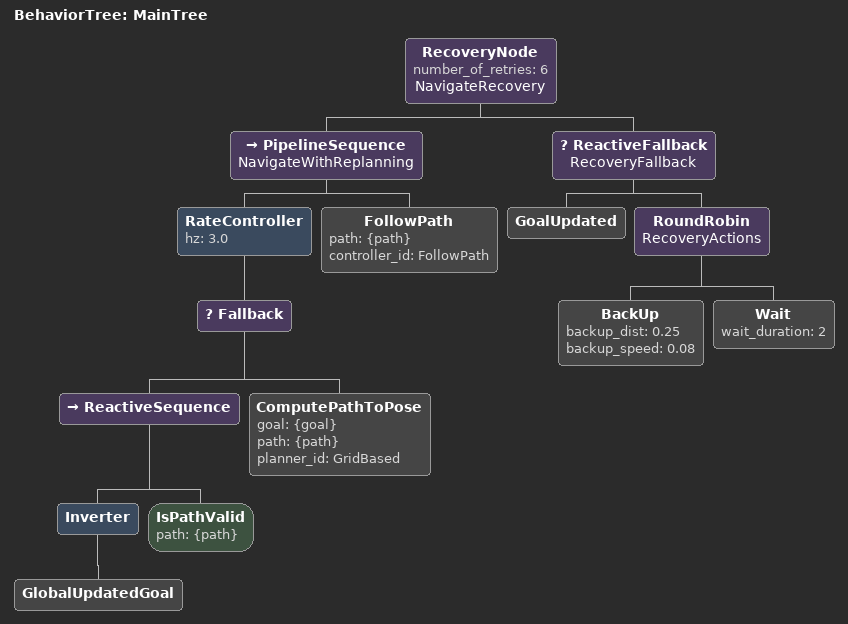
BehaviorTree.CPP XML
<root main_tree_to_execute="MainTree">
  <BehaviorTree ID="MainTree">
    <RecoveryNode number_of_retries="6" name="NavigateRecovery">
      <PipelineSequence name="NavigateWithReplanning">
        <RateController hz="3.0">
          <Fallback>
            <ReactiveSequence>
              <Inverter>
                <GlobalUpdatedGoal/>
              </Inverter>
              <IsPathValid path="{path}"/>
            </ReactiveSequence>
            <ComputePathToPose goal="{goal}" path="{path}" planner_id="GridBased"/>
          </Fallback>
        </RateController>
        <FollowPath path="{path}" controller_id="FollowPath"/>
      </PipelineSequence>
      <ReactiveFallback name="RecoveryFallback">
        <GoalUpdated/>
        <RoundRobin name="RecoveryActions">
          <BackUp backup_dist="0.25" backup_speed="0.08"/>
          <Wait wait_duration="2"/>
        </RoundRobin>
      </ReactiveFallback>
    </RecoveryNode>
  </BehaviorTree>
</root>
